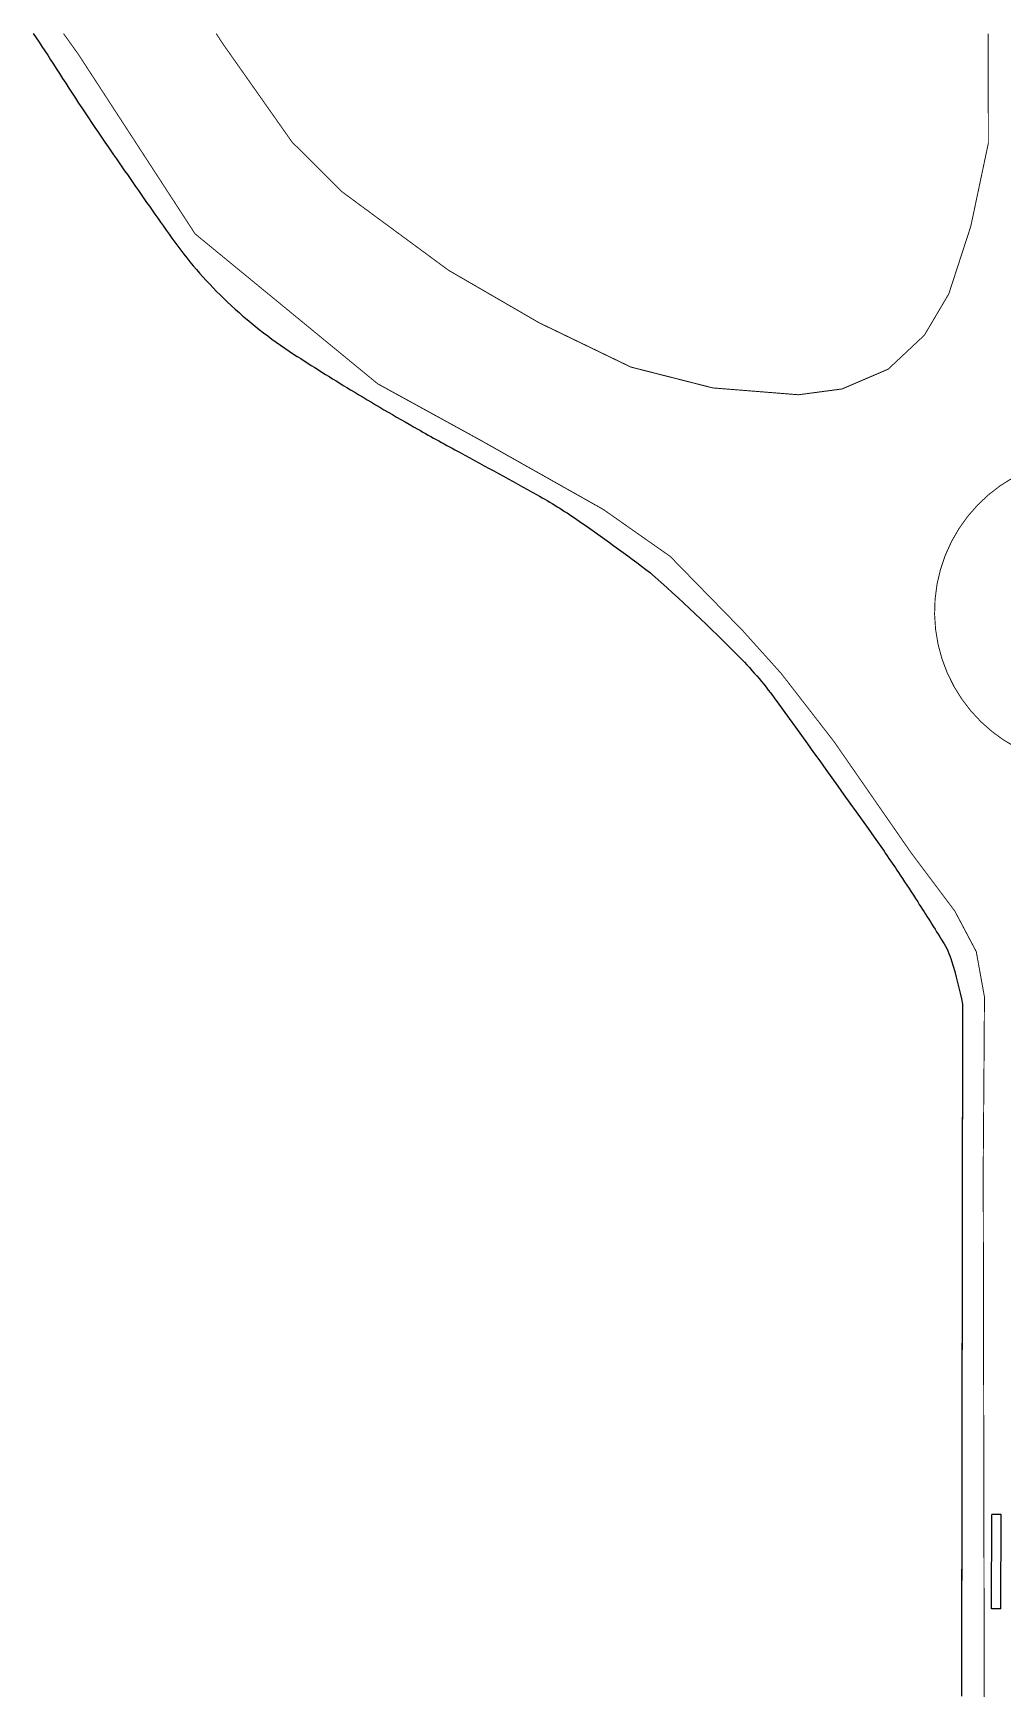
# Model space of a CAD drawing. Header units: millimetres. Extents: x 2801 to 3319, y 1187 to 1422.
# Drawn here: x 3151.7 to 3203.2, y 1333.8 to 1421.7 of the extents above; entities that cross this region are included whole.
import ezdxf

# ---------------------------------------------------------------- set-up
doc = ezdxf.new("R2010")
doc.units = ezdxf.units.MM
for name, color, linetype in [('ar-podotactil', 1, 'Continuous'), ('to-calcada', 1, 'Continuous'), ('urb-faixa', 1, 'Continuous'), ('via', 1, 'Continuous')]:
    doc.layers.add(name, color=color, linetype=linetype)

msp = doc.modelspace()

# ---------------------------------------------------------------- linework, layer by layer
at = {"layer": 'ar-podotactil'}
for q in [(3200.985, 1333.461), (3200.986, 1334.224)]:
    msp.add_line((3201.043, 1370.195), q, dxfattribs=at)
for points in [[(3151.693, 1421.724, -0.008837), (3152.921, 1419.871, 0.008918), (3155.679, 1415.71, 0.001831), (3158.014, 1412.346, 0.003633), (3159.215, 1410.656, 0.047639), (3162.003, 1407.479, 0.044679), (3165.525, 1404.711, 0.008182), (3168.545, 1402.817, 0.007033), (3172.114, 1400.725, 0.004864), (3174.365, 1399.478, -0.00266), (3178.449, 1397.237, -0.023903), (3180.559, 1395.93, -0.01262), (3184.47, 1393.091)], [(3184.417, 1393.134, -0.018588), (3189.188, 1388.63, -0.037806), (3191.197, 1386.252, -0.002081), (3196.346, 1379.065, -0.007449), (3197.73, 1377.053, -0.00463), (3198.662, 1375.625, -0.003181), (3199.994, 1373.515, -0.063724), (3200.46, 1372.497, -0.023096), (3201.043, 1370.195, -0.032661)]]:
    msp.add_lwpolyline(points, format="xyb", dxfattribs=at)
at = {"layer": 'to-calcada'}
for points in [[(3151.693, 1421.724, -0.008837), (3152.921, 1419.871, 0.008918), (3155.679, 1415.71, 0.001831), (3158.014, 1412.346, 0.003633), (3159.215, 1410.656, 0.047639), (3162.003, 1407.479, 0.044679), (3165.525, 1404.711, 0.008182), (3168.545, 1402.817, 0.007033), (3172.114, 1400.725, 0.004864), (3174.365, 1399.478, -0.00266), (3178.449, 1397.237, -0.023903), (3180.559, 1395.93, -0.01262), (3184.47, 1393.091)], [(3184.417, 1393.134, -0.018588), (3189.188, 1388.63, -0.037806), (3191.197, 1386.252, -0.002081), (3196.346, 1379.065, -0.007449), (3197.73, 1377.053, -0.00463), (3198.662, 1375.625, -0.003181), (3199.994, 1373.515, -0.063724), (3200.46, 1372.497, -0.023096), (3201.043, 1370.195, -0.032661)]]:
    msp.add_lwpolyline(points, format="xyb", dxfattribs=at)
at = {"layer": 'urb-faixa', "ltscale": 10}
for p, q in [((3202.573, 1338.104), (3202.589, 1343.104)), ((3203.089, 1343.102), (3202.589, 1343.104)), ((3203.073, 1338.102), (3203.089, 1343.102)), ((3203.073, 1338.102), (3202.573, 1338.104))]:
    msp.add_line(p, q, dxfattribs=at)
at = {"layer": 'via', "const_width": 0.05}
for points in [[(3153.307, 1421.724), (3154.085, 1420.64), (3160.295, 1411.091), (3169.989, 1403.132), (3175.4, 1400.163), (3181.966, 1396.462), (3185.516, 1393.971), (3189.362, 1390.035), (3191.419, 1387.747), (3194.213, 1384.142), (3198.327, 1378.21), (3200.627, 1375.147), (3201.769, 1372.991), (3202.205, 1370.581), (3202.188, 1367.976), (3202.139, 1361.515), (3202.256, 1300.871), (3202.139, 1203.924), (3202.115, 1186.628)], [(3202.401, 1421.724), (3202.412, 1415.908), (3201.478, 1411.488), (3200.313, 1407.91), (3199.015, 1405.712), (3197.091, 1403.907), (3194.643, 1402.858), (3192.328, 1402.55), (3187.784, 1402.913), (3183.429, 1404.021), (3178.567, 1406.368), (3173.749, 1409.159), (3168.101, 1413.32), (3165.446, 1415.96), (3161.735, 1421.228), (3161.417, 1421.724)]]:
    msp.add_lwpolyline(points, dxfattribs=at)
msp.add_lwpolyline([(3201.01, 1386.383, 1), (3214.421, 1395.682, 1), (3214.421, 1395.682, 1)], format="xyb", close=True, dxfattribs=at)

doc.saveas('drawing.dxf')
